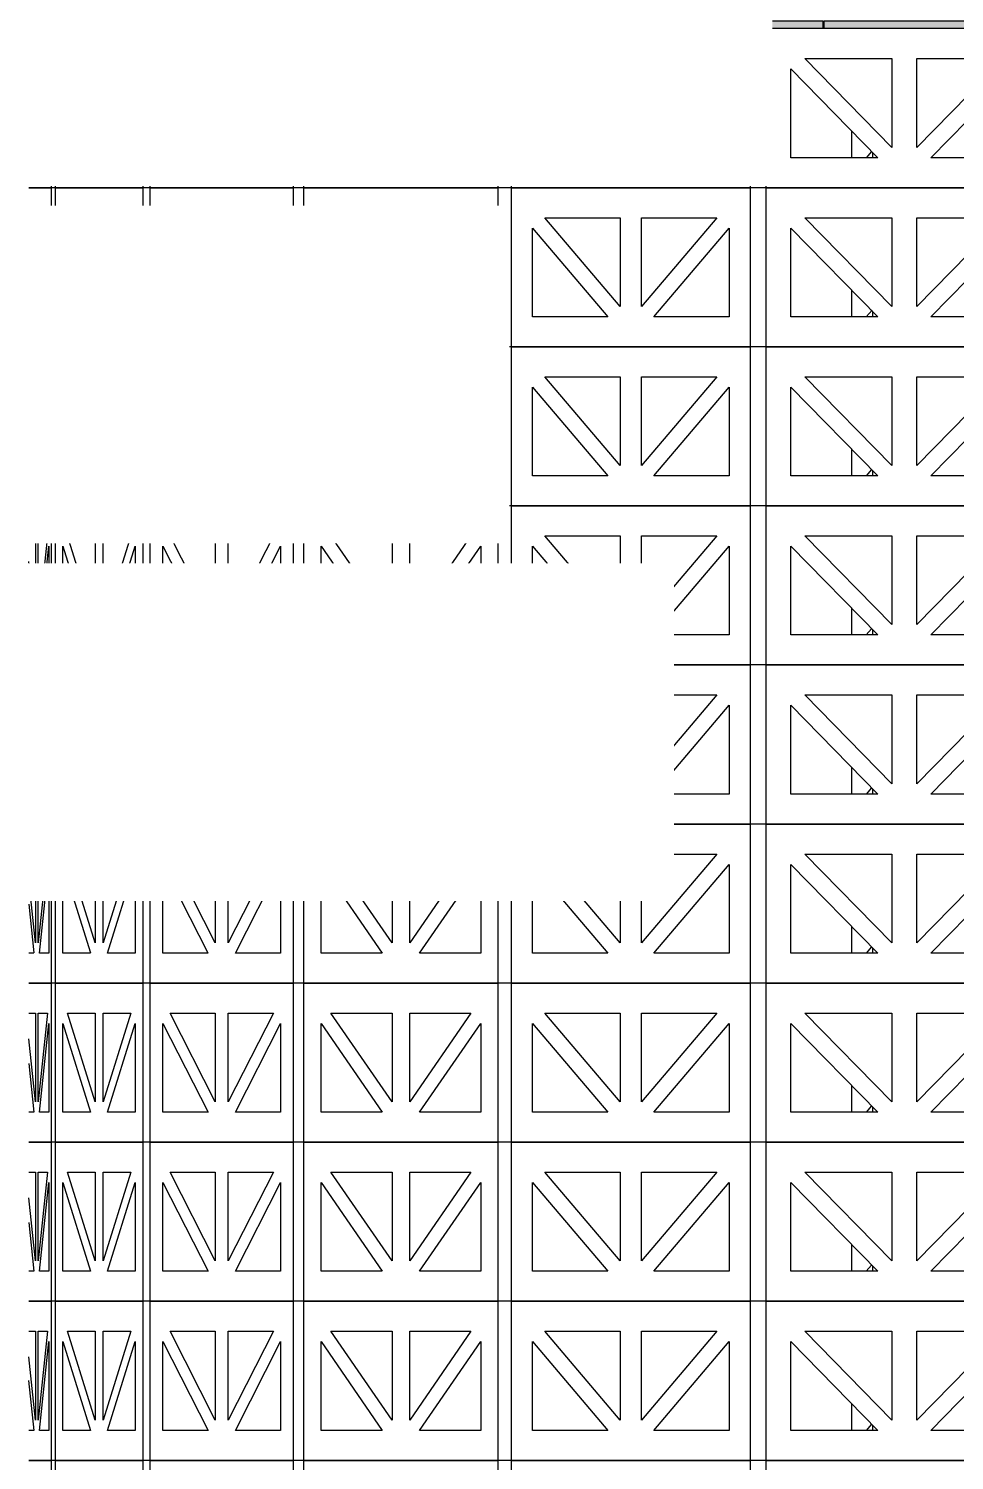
# Model space of a CAD drawing. Header units: millimetres. Extents: x -12186 to 152825, y -4386 to 9463.
# Drawn here: x 44215 to 44833, y 1166 to 2120 of the extents above; entities that cross this region are included whole.
import ezdxf

# ---------------------------------------------------------------- set-up
doc = ezdxf.new("R2010")
doc.units = ezdxf.units.MM
doc.layers.add('A-GLAZ-CURT', color=52, linetype='Continuous', lineweight=5)
doc.layers.add('G-ANNO-TEXT', color=231, linetype='Continuous', lineweight=5)
doc.styles.add('Arial_4', font='arial.ttf', dxfattribs={"width": 0.9, "height": 150})

# ---------------------------------------------------------------- blocks, each defined once
blk = doc.blocks.new('The BREEZEBLOCK Family1 - The BREEZEBLOCK Family1-V255-Section B-B')
at = {"layer": 'A-GLAZ-CURT'}
for p, q in [((-3263.43, 1166), (-3278.64, 1166)), ((-3263.43, 1060), (-3263.43, 1166)), ((-3261.12, 1166), (-3263.43, 1166)), ((-3278.64, 1146), (-3274.21, 1146)), ((-3274.21, 1146), (-3274.21, 1086.88)), ((-3272.43, 1086.88), (-3272.43, 1146)), ((-3272.43, 1146), (-3266.22, 1146)), ((-3266.22, 1146), (-3272.43, 1086.88)), ((-3271.43, 1080), (-3265.21, 1139.12)), ((-3265.21, 1139.12), (-3265.21, 1080)), ((-3274.21, 1086.88), (-3278.75, 1130.05)), ((-3278.75, 1113.64), (-3275.22, 1080)), ((-3275.22, 1080), (-3278.64, 1080)), ((-3265.21, 1080), (-3271.43, 1080)), ((-3278.64, 1060), (-3263.43, 1060)), ((-3261.12, 1060), (-3263.43, 1060))]:
    blk.add_line(p, q, dxfattribs=at)
blk = doc.blocks.new('The BREEZEBLOCK Family1 - The BREEZEBLOCK Family1-V236-Section B-B')
at = {"layer": 'A-GLAZ-CURT'}
for p, q in [((-3261.12, 212), (-3261.12, 106)), ((-3202.42, 212), (-3261.12, 212)), ((-3202.42, 106), (-3202.42, 212)), ((-3197.88, 212), (-3202.42, 212)), ((-3252.86, 192), (-3234.42, 192)), ((-3234.42, 132.88), (-3252.86, 192)), ((-3234.42, 192), (-3234.42, 132.88)), ((-3229.13, 132.88), (-3229.13, 192)), ((-3229.13, 192), (-3210.68, 192)), ((-3210.68, 192), (-3229.13, 132.88)), ((-3255.84, 126), (-3255.84, 185.12)), ((-3255.84, 185.12), (-3237.39, 126)), ((-3226.15, 126), (-3207.71, 185.12)), ((-3207.71, 185.12), (-3207.71, 126)), ((-3237.39, 126), (-3255.84, 126)), ((-3207.71, 126), (-3226.15, 126)), ((-3261.12, 106), (-3202.42, 106)), ((-3197.88, 106), (-3202.42, 106))]:
    blk.add_line(p, q, dxfattribs=at)
blk = doc.blocks.new('The BREEZEBLOCK Family1 - The BREEZEBLOCK Family1-V237-Section B-B')
at = {"layer": 'A-GLAZ-CURT'}
for p, q in [((-3197.88, 212), (-3197.88, 106)), ((-3102.11, 212), (-3197.88, 212)), ((-3102.11, 106), (-3102.11, 212)), ((-3095.47, 212), (-3102.11, 212)), ((-3184.4, 192), (-3154.31, 192)), ((-3154.31, 132.88), (-3184.4, 192)), ((-3154.31, 192), (-3154.31, 132.88)), ((-3145.68, 132.88), (-3145.68, 192)), ((-3145.68, 192), (-3115.59, 192)), ((-3115.59, 192), (-3145.68, 132.88)), ((-3189.25, 126), (-3189.25, 185.12)), ((-3189.25, 185.12), (-3159.16, 126)), ((-3140.83, 126), (-3110.74, 185.12)), ((-3110.74, 185.12), (-3110.74, 126)), ((-3159.16, 126), (-3189.25, 126)), ((-3110.74, 126), (-3140.83, 126)), ((-3197.88, 106), (-3102.11, 106)), ((-3095.47, 106), (-3102.11, 106))]:
    blk.add_line(p, q, dxfattribs=at)
blk = doc.blocks.new('The BREEZEBLOCK Family1 - The BREEZEBLOCK Family1-V238-Section B-B')
at = {"layer": 'A-GLAZ-CURT'}
for p, q in [((-3095.47, 212), (-3095.47, 106)), ((-2965.68, 212), (-3095.47, 212)), ((-2965.68, 106), (-2965.68, 212)), ((-2957.17, 212), (-2965.68, 212)), ((-3077.2, 192), (-3036.43, 192)), ((-3036.43, 132.88), (-3077.2, 192)), ((-3036.43, 192), (-3036.43, 132.88)), ((-3024.73, 132.88), (-3024.73, 192)), ((-3024.73, 192), (-2983.95, 192)), ((-2983.95, 192), (-3024.73, 132.88)), ((-3083.78, 126), (-3083.78, 185.12)), ((-3083.78, 185.12), (-3043, 126)), ((-3018.16, 126), (-2977.38, 185.12)), ((-2977.38, 185.12), (-2977.38, 126)), ((-3043, 126), (-3083.78, 126)), ((-2977.38, 126), (-3018.16, 126)), ((-3095.47, 106), (-2965.68, 106)), ((-2957.17, 106), (-2965.68, 106))]:
    blk.add_line(p, q, dxfattribs=at)
blk = doc.blocks.new('The BREEZEBLOCK Family1 - The BREEZEBLOCK Family1-V239-Section B-B')
at = {"layer": 'A-GLAZ-CURT'}
for p, q in [((-2957.17, 212), (-2957.17, 106)), ((-2797.48, 212), (-2957.17, 212)), ((-2797.48, 106), (-2797.48, 212)), ((-2787.35, 212), (-2797.48, 212)), ((-2934.69, 192), (-2884.52, 192)), ((-2884.52, 132.88), (-2934.69, 192)), ((-2884.52, 192), (-2884.52, 132.88)), ((-2870.13, 132.88), (-2870.13, 192)), ((-2870.13, 192), (-2819.96, 192)), ((-2819.96, 192), (-2870.13, 132.88)), ((-2942.78, 126), (-2942.78, 185.12)), ((-2942.78, 185.12), (-2892.61, 126)), ((-2862.04, 126), (-2811.86, 185.12)), ((-2811.86, 185.12), (-2811.86, 126)), ((-2892.61, 126), (-2942.78, 126)), ((-2811.86, 126), (-2862.04, 126)), ((-2957.17, 106), (-2797.48, 106)), ((-2787.35, 106), (-2797.48, 106))]:
    blk.add_line(p, q, dxfattribs=at)
blk = doc.blocks.new('The BREEZEBLOCK Family1 - The BREEZEBLOCK Family1-V240-Section B-B')
at = {"layer": 'A-GLAZ-CURT'}
for p, q in [((-2787.35, 212), (-2787.35, 106)), ((-2602.82, 212), (-2787.35, 212)), ((-2602.82, 106), (-2602.82, 212)), ((-2591.41, 212), (-2602.82, 212)), ((-2761.38, 192), (-2703.4, 192)), ((-2703.4, 132.88), (-2761.38, 192)), ((-2703.4, 192), (-2703.4, 132.88)), ((-2686.78, 132.88), (-2686.78, 192)), ((-2686.78, 192), (-2628.8, 192)), ((-2628.8, 192), (-2686.78, 132.88)), ((-2646.19, 192), (-2646.19, 177.53)), ((-2770.73, 126), (-2770.73, 185.12)), ((-2770.73, 185.12), (-2712.75, 126)), ((-2677.42, 126), (-2619.45, 185.12)), ((-2619.45, 185.12), (-2619.45, 126)), ((-2730.14, 143.73), (-2730.14, 126)), ((-2624.95, 138.12), (-2636.84, 126)), ((-2712.75, 126), (-2770.73, 126)), ((-2619.45, 126), (-2677.42, 126)), ((-2787.35, 106), (-2602.82, 106)), ((-2591.41, 106), (-2602.82, 106))]:
    blk.add_line(p, q, dxfattribs=at)
blk = doc.blocks.new('The BREEZEBLOCK Family1 - The BREEZEBLOCK Family1-V256-Section B-B')
at = {"layer": 'A-GLAZ-CURT'}
for p, q in [((-3263.43, 1272), (-3278.64, 1272)), ((-3263.43, 1166), (-3263.43, 1272)), ((-3261.12, 1272), (-3263.43, 1272)), ((-3278.64, 1252), (-3274.21, 1252)), ((-3274.21, 1252), (-3274.21, 1192.88)), ((-3272.43, 1192.88), (-3272.43, 1252)), ((-3272.43, 1252), (-3266.22, 1252)), ((-3266.22, 1252), (-3272.43, 1192.88)), ((-3271.43, 1186), (-3265.21, 1245.12)), ((-3265.21, 1245.12), (-3265.21, 1186)), ((-3274.21, 1192.88), (-3278.64, 1234.95)), ((-3278.7, 1219.13), (-3275.22, 1186)), ((-3275.22, 1186), (-3278.64, 1186)), ((-3265.21, 1186), (-3271.43, 1186)), ((-3278.64, 1166), (-3263.43, 1166)), ((-3261.12, 1166), (-3263.43, 1166))]:
    blk.add_line(p, q, dxfattribs=at)
blk = doc.blocks.new('The BREEZEBLOCK Family1 - The BREEZEBLOCK Family1-V235-Section B-B')
at = {"layer": 'A-GLAZ-CURT'}
for p, q in [((-3263.43, 212), (-3278.64, 212)), ((-3263.43, 106), (-3263.43, 212)), ((-3261.12, 212), (-3263.43, 212)), ((-3278.64, 192), (-3274.21, 192)), ((-3274.21, 192), (-3274.21, 132.88)), ((-3272.43, 132.88), (-3272.43, 192)), ((-3272.43, 192), (-3266.22, 192)), ((-3266.22, 192), (-3272.43, 132.88)), ((-3271.43, 126), (-3265.21, 185.12)), ((-3265.21, 185.12), (-3265.21, 126)), ((-3274.21, 132.88), (-3278.64, 174.95)), ((-3278.64, 158.54), (-3275.22, 126)), ((-3275.22, 126), (-3278.64, 126)), ((-3265.21, 126), (-3271.43, 126)), ((-3278.64, 106), (-3263.43, 106)), ((-3261.12, 106), (-3263.43, 106))]:
    blk.add_line(p, q, dxfattribs=at)
blk = doc.blocks.new('The BREEZEBLOCK Family1 - The BREEZEBLOCK Family1-V259-Section B-B')
at = {"layer": 'A-GLAZ-CURT'}
for p, q in [((-3263.43, 1590), (-3278.64, 1590)), ((-3263.43, 1484), (-3263.43, 1590)), ((-3261.12, 1590), (-3263.43, 1590)), ((-3278.64, 1570), (-3274.21, 1570)), ((-3274.21, 1570), (-3274.21, 1510.88)), ((-3272.43, 1510.88), (-3272.43, 1570)), ((-3272.43, 1570), (-3266.22, 1570)), ((-3266.22, 1570), (-3272.43, 1510.88)), ((-3271.43, 1504), (-3265.21, 1563.12)), ((-3265.21, 1563.12), (-3265.21, 1504)), ((-3274.21, 1510.88), (-3278.64, 1552.95)), ((-3278.64, 1536.54), (-3275.23, 1504.17)), ((-3275.22, 1504), (-3278.64, 1504)), ((-3265.21, 1504), (-3271.43, 1504)), ((-3278.64, 1484), (-3263.43, 1484)), ((-3261.12, 1484), (-3263.43, 1484))]:
    blk.add_line(p, q, dxfattribs=at)
blk = doc.blocks.new('The BREEZEBLOCK Family1 - The BREEZEBLOCK Family1-V260-Section B-B')
at = {"layer": 'A-GLAZ-CURT'}
for p, q in [((-3261.12, 1590), (-3261.12, 1484)), ((-3202.42, 1590), (-3261.12, 1590)), ((-3202.42, 1484), (-3202.42, 1590)), ((-3197.88, 1590), (-3202.42, 1590)), ((-3252.86, 1570), (-3234.42, 1570)), ((-3234.42, 1510.88), (-3252.86, 1570)), ((-3234.42, 1570), (-3234.42, 1510.88)), ((-3229.13, 1510.88), (-3229.13, 1570)), ((-3229.13, 1570), (-3210.68, 1570)), ((-3210.68, 1570), (-3229.13, 1510.88)), ((-3255.84, 1504), (-3255.84, 1563.12)), ((-3255.84, 1563.12), (-3237.44, 1504.17)), ((-3226.15, 1504), (-3207.71, 1563.12)), ((-3207.71, 1563.12), (-3207.71, 1504)), ((-3237.39, 1504), (-3255.84, 1504)), ((-3207.71, 1504), (-3226.15, 1504)), ((-3261.12, 1484), (-3202.42, 1484)), ((-3197.88, 1484), (-3202.42, 1484))]:
    blk.add_line(p, q, dxfattribs=at)
blk = doc.blocks.new('The BREEZEBLOCK Family1 - The BREEZEBLOCK Family1-V261-Section B-B')
at = {"layer": 'A-GLAZ-CURT'}
for p, q in [((-3197.88, 1590), (-3197.88, 1484)), ((-3102.11, 1590), (-3197.88, 1590)), ((-3102.11, 1484), (-3102.11, 1590)), ((-3095.47, 1590), (-3102.11, 1590)), ((-3184.4, 1570), (-3154.31, 1570)), ((-3154.31, 1510.88), (-3184.4, 1570)), ((-3154.31, 1570), (-3154.31, 1510.88)), ((-3145.68, 1510.88), (-3145.68, 1570)), ((-3145.68, 1570), (-3115.59, 1570)), ((-3115.59, 1570), (-3145.68, 1510.88)), ((-3189.25, 1504), (-3189.25, 1563.12)), ((-3189.25, 1563.12), (-3159.25, 1504.17)), ((-3140.83, 1504), (-3110.74, 1563.12)), ((-3110.74, 1563.12), (-3110.74, 1504)), ((-3159.16, 1504), (-3189.25, 1504)), ((-3110.74, 1504), (-3140.83, 1504)), ((-3197.88, 1484), (-3102.11, 1484)), ((-3095.47, 1484), (-3102.11, 1484))]:
    blk.add_line(p, q, dxfattribs=at)
blk = doc.blocks.new('System Panel - Glazed-1053772-Section B-B')
at = {"layer": 'A-GLAZ-CURT'}
for points in [[(-3210.68, 2120), (-3193.96, 2120), (-3193.96, 2125), (-3213.74, 2125), (-3212.69, 2120)], [(-3193.96, 2120), (-3193.86, 2120), (-3193.96, 2125)]]:
    blk.add_hatch(color=256, dxfattribs=at).paths.add_polyline_path(points)
for p, q in [((-3193.96, 2125), (-3213.74, 2125)), ((-3213.74, 2125), (-3213.74, 2120)), ((-3193.96, 2120), (-3193.96, 2125))]:
    blk.add_line(p, q, dxfattribs=at)
blk = doc.blocks.new('System Panel - Glazed-1053709-Section B-B')
at = {"layer": 'A-GLAZ-CURT'}
for points in [[(-3193.86, 2120), (-3135.15, 2120), (-3135.15, 2125), (-3193.86, 2125)], [(-3135.15, 2120), (-3134.95, 2120), (-3135.15, 2125)]]:
    blk.add_hatch(color=256, dxfattribs=at).paths.add_polyline_path(points)
for p, q in [((-3135.15, 2125), (-3193.86, 2125)), ((-3193.86, 2125), (-3193.86, 2120)), ((-3135.15, 2120), (-3135.15, 2125))]:
    blk.add_line(p, q, dxfattribs=at)
blk = doc.blocks.new('System Panel - Glazed-V266-Section B-B')
at = {"layer": 'A-GLAZ-CURT'}
for points in [[(-3083.78, 2120), (-3039.18, 2120), (-3039.18, 2125), (-3134.95, 2125), (-3134.95, 2120), (-3086.61, 2120)], [(-3039.18, 2120), (-3038.89, 2120), (-3039.18, 2125)]]:
    blk.add_hatch(color=256, dxfattribs=at).paths.add_polyline_path(points)
for p, q in [((-3039.18, 2125), (-3134.95, 2125)), ((-3134.95, 2125), (-3134.95, 2120)), ((-3039.18, 2120), (-3039.18, 2125))]:
    blk.add_line(p, q, dxfattribs=at)
blk = doc.blocks.new('System Panel - Glazed-V267-Section B-B')
at = {"layer": 'A-GLAZ-CURT'}
for points in [[(-3001.67, 2120), (-2909.1, 2120), (-2909.1, 2125), (-3038.89, 2125), (-3038.89, 2120), (-3013.95, 2120)], [(-2909.1, 2120), (-2908.72, 2120), (-2909.1, 2125)]]:
    blk.add_hatch(color=256, dxfattribs=at).paths.add_polyline_path(points)
for p, q in [((-2909.1, 2125), (-3038.89, 2125)), ((-3038.89, 2125), (-3038.89, 2120)), ((-2909.1, 2120), (-2909.1, 2125))]:
    blk.add_line(p, q, dxfattribs=at)
blk = doc.blocks.new('System Panel - Glazed-V268-Section B-B')
at = {"layer": 'A-GLAZ-CURT'}
for points in [[(-2822.29, 2120), (-2749.02, 2120), (-2749.02, 2125), (-2908.72, 2125), (-2908.72, 2120), (-2844.59, 2120)], [(-2749.02, 2120), (-2748.57, 2120), (-2749.02, 2125)]]:
    blk.add_hatch(color=256, dxfattribs=at).paths.add_polyline_path(points)
for p, q in [((-2749.02, 2125), (-2908.72, 2125)), ((-2908.72, 2125), (-2908.72, 2120)), ((-2749.02, 2120), (-2749.02, 2125))]:
    blk.add_line(p, q, dxfattribs=at)
blk = doc.blocks.new('System Panel - Glazed-V269-Section B-B')
at = {"layer": 'A-GLAZ-CURT'}
for points in [[(-2686.78, 2120), (-2564.05, 2120), (-2564.05, 2125), (-2748.57, 2125), (-2748.57, 2120), (-2690.01, 2120)], [(-2564.05, 2120), (-2563.54, 2120), (-2564.05, 2125)]]:
    blk.add_hatch(color=256, dxfattribs=at).paths.add_polyline_path(points)
for p, q in [((-2564.05, 2125), (-2748.57, 2125)), ((-2748.57, 2125), (-2748.57, 2120)), ((-2564.05, 2120), (-2564.05, 2125))]:
    blk.add_line(p, q, dxfattribs=at)
blk = doc.blocks.new('The BREEZEBLOCK Family1 - The BREEZEBLOCK Family1-V282-Section B-B')
at = {"layer": 'A-GLAZ-CURT'}
for p, q in [((-2716.83, 130.16), (-2720.52, 126)), ((-2716.22, 129.54), (-2716.22, 126))]:
    blk.add_line(p, q, dxfattribs=at)
blk = doc.blocks.new('The BREEZEBLOCK Family1 - The BREEZEBLOCK Family1-V308-Section B-B')
at = {"layer": 'A-GLAZ-CURT'}
for p, q in [((-2716.57, 1932.46), (-2720.52, 1928)), ((-2716.22, 1931.54), (-2716.22, 1928))]:
    blk.add_line(p, q, dxfattribs=at)

msp = doc.modelspace()

# ---------------------------------------------------------------- block references
at = {"layer": 'A-GLAZ-CURT'}
for name, p in [('The BREEZEBLOCK Family1 - The BREEZEBLOCK Family1-V235-Section B-B', (47494.18, 1908)), ('The BREEZEBLOCK Family1 - The BREEZEBLOCK Family1-V236-Section B-B', (47494.18, 1908)), ('System Panel - Glazed-1053772-Section B-B', (47494.18, 0)), ('The BREEZEBLOCK Family1 - The BREEZEBLOCK Family1-V237-Section B-B', (47494.18, 1908)), ('System Panel - Glazed-1053709-Section B-B', (47494.18, 0)), ('System Panel - Glazed-V266-Section B-B', (47494.18, 0)), ('The BREEZEBLOCK Family1 - The BREEZEBLOCK Family1-V238-Section B-B', (47494.18, 1908)), ('System Panel - Glazed-V267-Section B-B', (47494.18, 0)), ('The BREEZEBLOCK Family1 - The BREEZEBLOCK Family1-V239-Section B-B', (47494.18, 1908)), ('System Panel - Glazed-V268-Section B-B', (47494.18, 0)), ('The BREEZEBLOCK Family1 - The BREEZEBLOCK Family1-V240-Section B-B', (47494.18, 1908)), ('System Panel - Glazed-V269-Section B-B', (47494.18, 0)), ('The BREEZEBLOCK Family1 - The BREEZEBLOCK Family1-V282-Section B-B', (47494.18, 1908)), ('The BREEZEBLOCK Family1 - The BREEZEBLOCK Family1-V235-Section B-B', (47494.18, 1802)), ('The BREEZEBLOCK Family1 - The BREEZEBLOCK Family1-V236-Section B-B', (47494.18, 1802)), ('The BREEZEBLOCK Family1 - The BREEZEBLOCK Family1-V237-Section B-B', (47494.18, 1802)), ('The BREEZEBLOCK Family1 - The BREEZEBLOCK Family1-V238-Section B-B', (47494.18, 1802)), ('The BREEZEBLOCK Family1 - The BREEZEBLOCK Family1-V239-Section B-B', (47494.18, 1802)), ('The BREEZEBLOCK Family1 - The BREEZEBLOCK Family1-V240-Section B-B', (47494.18, 1802)), ('The BREEZEBLOCK Family1 - The BREEZEBLOCK Family1-V308-Section B-B', (47494.18, 0)), ('The BREEZEBLOCK Family1 - The BREEZEBLOCK Family1-V235-Section B-B', (47494.18, 1696)), ('The BREEZEBLOCK Family1 - The BREEZEBLOCK Family1-V236-Section B-B', (47494.18, 1696)), ('The BREEZEBLOCK Family1 - The BREEZEBLOCK Family1-V237-Section B-B', (47494.18, 1696)), ('The BREEZEBLOCK Family1 - The BREEZEBLOCK Family1-V238-Section B-B', (47494.18, 1696)), ('The BREEZEBLOCK Family1 - The BREEZEBLOCK Family1-V239-Section B-B', (47494.18, 1696)), ('The BREEZEBLOCK Family1 - The BREEZEBLOCK Family1-V240-Section B-B', (47494.18, 1696)), ('The BREEZEBLOCK Family1 - The BREEZEBLOCK Family1-V282-Section B-B', (47494.18, 1696)), ('The BREEZEBLOCK Family1 - The BREEZEBLOCK Family1-V235-Section B-B', (47494.18, 1590)), ('The BREEZEBLOCK Family1 - The BREEZEBLOCK Family1-V236-Section B-B', (47494.18, 1590)), ('The BREEZEBLOCK Family1 - The BREEZEBLOCK Family1-V237-Section B-B', (47494.18, 1590)), ('The BREEZEBLOCK Family1 - The BREEZEBLOCK Family1-V238-Section B-B', (47494.18, 1590)), ('The BREEZEBLOCK Family1 - The BREEZEBLOCK Family1-V239-Section B-B', (47494.18, 1590)), ('The BREEZEBLOCK Family1 - The BREEZEBLOCK Family1-V240-Section B-B', (47494.18, 1590)), ('The BREEZEBLOCK Family1 - The BREEZEBLOCK Family1-V282-Section B-B', (47494.18, 1590)), ('The BREEZEBLOCK Family1 - The BREEZEBLOCK Family1-V235-Section B-B', (47494.18, 1484)), ('The BREEZEBLOCK Family1 - The BREEZEBLOCK Family1-V236-Section B-B', (47494.18, 1484)), ('The BREEZEBLOCK Family1 - The BREEZEBLOCK Family1-V237-Section B-B', (47494.18, 1484)), ('The BREEZEBLOCK Family1 - The BREEZEBLOCK Family1-V238-Section B-B', (47494.18, 1484)), ('The BREEZEBLOCK Family1 - The BREEZEBLOCK Family1-V239-Section B-B', (47494.18, 1484)), ('The BREEZEBLOCK Family1 - The BREEZEBLOCK Family1-V240-Section B-B', (47494.18, 1484)), ('The BREEZEBLOCK Family1 - The BREEZEBLOCK Family1-V282-Section B-B', (47494.18, 1484)), ('The BREEZEBLOCK Family1 - The BREEZEBLOCK Family1-V259-Section B-B', (47494.18, 0)), ('The BREEZEBLOCK Family1 - The BREEZEBLOCK Family1-V260-Section B-B', (47494.18, 0)), ('The BREEZEBLOCK Family1 - The BREEZEBLOCK Family1-V261-Section B-B', (47494.18, 0)), ('The BREEZEBLOCK Family1 - The BREEZEBLOCK Family1-V238-Section B-B', (47494.18, 1378)), ('The BREEZEBLOCK Family1 - The BREEZEBLOCK Family1-V239-Section B-B', (47494.18, 1378)), ('The BREEZEBLOCK Family1 - The BREEZEBLOCK Family1-V240-Section B-B', (47494.18, 1378)), ('The BREEZEBLOCK Family1 - The BREEZEBLOCK Family1-V282-Section B-B', (47494.18, 1378)), ('The BREEZEBLOCK Family1 - The BREEZEBLOCK Family1-V235-Section B-B', (47494.18, 1272)), ('The BREEZEBLOCK Family1 - The BREEZEBLOCK Family1-V236-Section B-B', (47494.18, 1272)), ('The BREEZEBLOCK Family1 - The BREEZEBLOCK Family1-V237-Section B-B', (47494.18, 1272)), ('The BREEZEBLOCK Family1 - The BREEZEBLOCK Family1-V238-Section B-B', (47494.18, 1272)), ('The BREEZEBLOCK Family1 - The BREEZEBLOCK Family1-V239-Section B-B', (47494.18, 1272)), ('The BREEZEBLOCK Family1 - The BREEZEBLOCK Family1-V240-Section B-B', (47494.18, 1272)), ('The BREEZEBLOCK Family1 - The BREEZEBLOCK Family1-V282-Section B-B', (47494.18, 1272)), ('The BREEZEBLOCK Family1 - The BREEZEBLOCK Family1-V235-Section B-B', (47494.18, 1166)), ('The BREEZEBLOCK Family1 - The BREEZEBLOCK Family1-V236-Section B-B', (47494.18, 1166)), ('The BREEZEBLOCK Family1 - The BREEZEBLOCK Family1-V237-Section B-B', (47494.18, 1166)), ('The BREEZEBLOCK Family1 - The BREEZEBLOCK Family1-V238-Section B-B', (47494.18, 1166)), ('The BREEZEBLOCK Family1 - The BREEZEBLOCK Family1-V239-Section B-B', (47494.18, 1166)), ('The BREEZEBLOCK Family1 - The BREEZEBLOCK Family1-V240-Section B-B', (47494.18, 1166)), ('The BREEZEBLOCK Family1 - The BREEZEBLOCK Family1-V282-Section B-B', (47494.18, 1166)), ('The BREEZEBLOCK Family1 - The BREEZEBLOCK Family1-V256-Section B-B', (47494.18, 0)), ('The BREEZEBLOCK Family1 - The BREEZEBLOCK Family1-V236-Section B-B', (47494.18, 1060)), ('The BREEZEBLOCK Family1 - The BREEZEBLOCK Family1-V237-Section B-B', (47494.18, 1060)), ('The BREEZEBLOCK Family1 - The BREEZEBLOCK Family1-V238-Section B-B', (47494.18, 1060)), ('The BREEZEBLOCK Family1 - The BREEZEBLOCK Family1-V239-Section B-B', (47494.18, 1060)), ('The BREEZEBLOCK Family1 - The BREEZEBLOCK Family1-V240-Section B-B', (47494.18, 1060)), ('The BREEZEBLOCK Family1 - The BREEZEBLOCK Family1-V282-Section B-B', (47494.18, 1060)), ('The BREEZEBLOCK Family1 - The BREEZEBLOCK Family1-V255-Section B-B', (47494.18, 0)), ('The BREEZEBLOCK Family1 - The BREEZEBLOCK Family1-V236-Section B-B', (47494.18, 954)), ('The BREEZEBLOCK Family1 - The BREEZEBLOCK Family1-V237-Section B-B', (47494.18, 954)), ('The BREEZEBLOCK Family1 - The BREEZEBLOCK Family1-V238-Section B-B', (47494.18, 954)), ('The BREEZEBLOCK Family1 - The BREEZEBLOCK Family1-V239-Section B-B', (47494.18, 954)), ('The BREEZEBLOCK Family1 - The BREEZEBLOCK Family1-V240-Section B-B', (47494.18, 954))]:
    msp.add_blockref(name, p, dxfattribs=at)

# ---------------------------------------------------------------- next in the draw order: texts
at = {"layer": 'G-ANNO-TEXT', "color": 7, "char_height": 150, "attachment_point": 1, "style": 'Arial_4', "bg_fill": 3, "box_fill_scale": 1.25, "bg_fill_color": 256, "bg_fill_true_color": 13158600, "bg_fill_transparency": 0}
for s, insert, width in [('New reinforced concrete ring beam to structural engineers ', (38793.33, 2202.57), 5880.3778), ('details and specifications. Concrete, formwork & ', (39620.81, 1964.45), 4877.4668), ('reinforcement to be in accordance with SANS 1200 G.', (39102.89, 1726.32), 5505.1881)]:
    msp.add_mtext(s, dxfattribs=dict(at, insert=insert, width=width))

doc.saveas('drawing.dxf')
